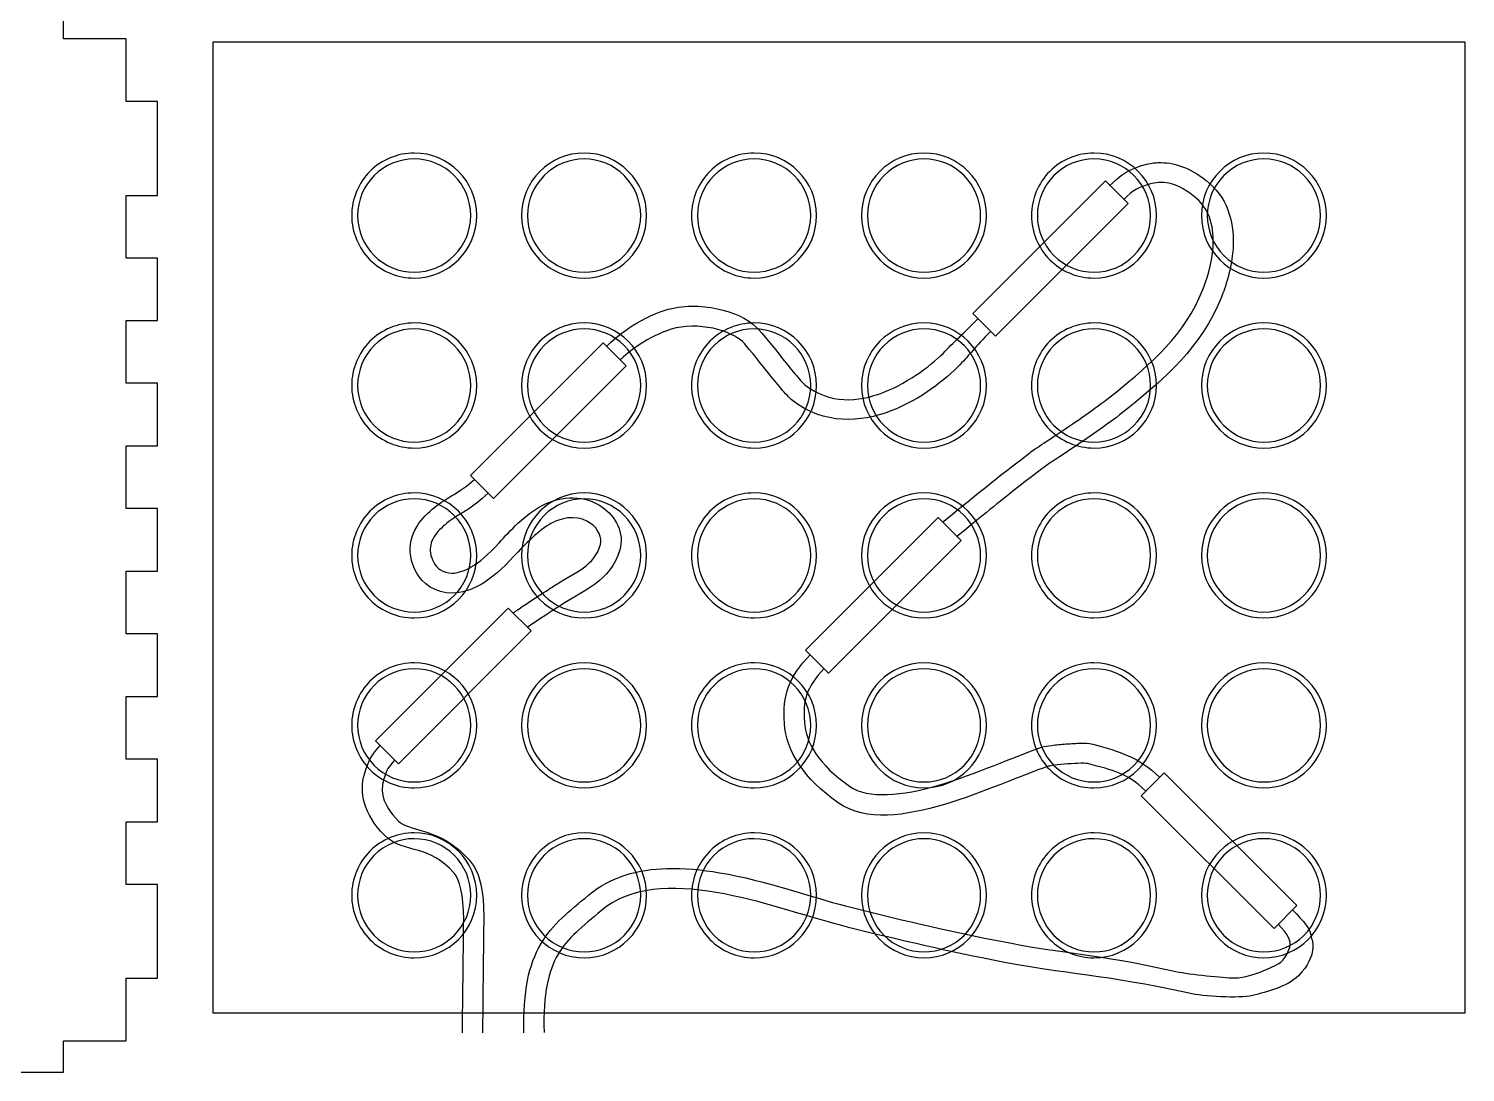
# Model space of a CAD drawing. Extents: x 0 to 203, y 0 to 111.
# Drawn here: x 82.58 to 123.68, y 0.03 to 29.89 of the extents above; entities that cross this region are included whole.
import ezdxf

# ---------------------------------------------------------------- set-up
doc = ezdxf.new("R2010")
doc.units = 0
doc.layers.add('Center_Drawer', color=7, linetype='CONTINUOUS')
doc.layers.add('Magnet_Route', color=7, linetype='CONTINUOUS')

msp = doc.modelspace()

# ---------------------------------------------------------------- linework, layer by layer
at = {"layer": 'Center_Drawer', "color": 7}
for p, q in [((83.579345, 29.598053), (83.579345, 30.494109)), ((85.371456, 29.598053), (83.579345, 29.598053)), ((85.371456, 27.805942), (85.371456, 29.598053)), ((86.267511, 27.805942), (85.371456, 27.805942)), ((86.267511, 25.117775), (86.267511, 27.805942)), ((85.371456, 23.325664), (85.371456, 25.117775)), ((85.371456, 25.117775), (86.267511, 25.117775)), ((86.267511, 23.325664), (85.371456, 23.325664)), ((86.267511, 21.533553), (86.267511, 23.325664)), ((85.371456, 19.741442), (85.371456, 21.533553)), ((85.371456, 21.533553), (86.267511, 21.533553)), ((86.267511, 19.741442), (85.371456, 19.741442)), ((86.267511, 17.949331), (86.267511, 19.741442)), ((85.371456, 16.157219), (85.371456, 17.949331)), ((85.371456, 17.949331), (86.267511, 17.949331)), ((86.267511, 16.157219), (85.371456, 16.157219)), ((86.267511, 14.365108), (86.267511, 16.157219)), ((85.371456, 12.572997), (85.371456, 14.365108)), ((85.371456, 14.365108), (86.267511, 14.365108)), ((86.267511, 12.572997), (85.371456, 12.572997)), ((86.267511, 10.780886), (86.267511, 12.572997)), ((85.371456, 8.988775), (85.371456, 10.780886)), ((85.371456, 10.780886), (86.267511, 10.780886)), ((86.267511, 8.988775), (85.371456, 8.988775)), ((86.267511, 7.196664), (86.267511, 8.988775)), ((85.371456, 5.404552), (85.371456, 7.196664)), ((85.371456, 7.196664), (86.267511, 7.196664)), ((86.267511, 5.404552), (85.371456, 5.404552)), ((86.267511, 2.716386), (86.267511, 5.404552)), ((85.371456, 0.924274), (85.371456, 2.716386)), ((85.371456, 2.716386), (86.267511, 2.716386)), ((83.579345, 0.028219), (83.579345, 0.924274)), ((83.579345, 0.924274), (85.371456, 0.924274)), ((80.891178, 0.028219), (83.579345, 0.028219))]:
    msp.add_line(p, q, dxfattribs=at)
at = {"layer": 'Magnet_Route', "color": 7}
for p, q in [((123.683781, 29.497217), (87.848817, 29.497217)), ((87.848817, 29.497217), (87.848817, 1.72675)), ((123.683781, 1.72675), (123.683781, 29.497217)), ((87.848817, 1.72675), (123.683781, 1.72675))]:
    msp.add_line(p, q, dxfattribs=at)
at = {"layer": 'Magnet_Route', "color": 5}
for p, q in [((113.387717, 25.537145), (109.590737, 21.740165)), ((114.042006, 24.882855), (113.387717, 25.537145)), ((110.245026, 21.085875), (114.042006, 24.882855)), ((109.590737, 21.740165), (110.245026, 21.085875)), ((99.017363, 20.897334), (95.220385, 17.100356)), ((99.671653, 20.243044), (99.017363, 20.897334)), ((95.874675, 16.446066), (99.671653, 20.243044)), ((95.220385, 17.100356), (95.874675, 16.446066)), ((108.605902, 15.898923), (104.808924, 12.101945)), ((109.260191, 15.244634), (108.605902, 15.898923)), ((105.463213, 11.447656), (109.260191, 15.244634)), ((96.299884, 13.308153), (92.502904, 9.511173)), ((96.954171, 12.653866), (96.299884, 13.308153)), ((93.157191, 8.856886), (96.954171, 12.653866)), ((104.808924, 12.101945), (105.463213, 11.447656)), ((92.502904, 9.511173), (93.157191, 8.856886)), ((115.069294, 8.593738), (114.415004, 7.939449)), ((118.866274, 4.796758), (115.069294, 8.593738)), ((114.415004, 7.939449), (118.211984, 4.142469)), ((118.211984, 4.142469), (118.866274, 4.796758))]:
    msp.add_line(p, q, dxfattribs=at)
at = {"layer": 'Magnet_Route', "color": 3}
for p, q in [((91.821292, 24.539928), (91.821292, 24.539928)), ((91.990287, 24.539928), (91.990287, 24.539928)), ((96.683891, 24.539928), (96.683891, 24.539928)), ((96.852883, 24.539928), (96.852883, 24.539928)), ((101.546487, 24.539928), (101.546487, 24.539928)), ((101.715481, 24.539928), (101.715481, 24.539928)), ((106.409077, 24.539928), (106.409077, 24.539928)), ((106.578069, 24.539928), (106.578069, 24.539928)), ((111.271673, 24.539928), (111.271673, 24.539928)), ((111.440667, 24.539928), (111.440667, 24.539928)), ((116.134271, 24.539928), (116.134271, 24.539928)), ((116.303263, 24.539928), (116.303263, 24.539928)), ((91.821292, 19.677712), (91.821292, 19.677712)), ((91.990287, 19.677712), (91.990287, 19.677712)), ((96.683891, 19.677712), (96.683891, 19.677712)), ((96.852883, 19.677712), (96.852883, 19.677712)), ((101.546487, 19.677712), (101.546487, 19.677712)), ((101.715481, 19.677712), (101.715481, 19.677712)), ((106.409077, 19.677712), (106.409077, 19.677712)), ((106.578069, 19.677712), (106.578069, 19.677712)), ((111.271673, 19.677712), (111.271673, 19.677712)), ((111.440667, 19.677712), (111.440667, 19.677712)), ((116.134271, 19.677712), (116.134271, 19.677712)), ((116.303263, 19.677712), (116.303263, 19.677712)), ((91.821292, 14.815493), (91.821292, 14.815493)), ((91.990287, 14.815493), (91.990287, 14.815493)), ((96.683891, 14.815493), (96.683891, 14.815493)), ((96.852883, 14.815493), (96.852883, 14.815493)), ((101.546487, 14.815493), (101.546487, 14.815493)), ((101.715481, 14.815493), (101.715481, 14.815493)), ((106.409077, 14.815493), (106.409077, 14.815493)), ((106.578069, 14.815493), (106.578069, 14.815493)), ((111.271673, 14.815493), (111.271673, 14.815493)), ((111.440667, 14.815493), (111.440667, 14.815493)), ((116.134271, 14.815493), (116.134271, 14.815493)), ((116.303263, 14.815493), (116.303263, 14.815493)), ((91.821292, 9.953274), (91.821292, 9.953274)), ((91.990287, 9.953274), (91.990287, 9.953274)), ((96.683891, 9.953274), (96.683891, 9.953274)), ((96.852883, 9.953274), (96.852883, 9.953274)), ((101.546487, 9.953274), (101.546487, 9.953274)), ((101.715481, 9.953274), (101.715481, 9.953274)), ((106.409077, 9.953274), (106.409077, 9.953274)), ((106.578069, 9.953274), (106.578069, 9.953274)), ((111.271673, 9.953274), (111.271673, 9.953274)), ((111.440667, 9.953274), (111.440667, 9.953274)), ((116.134271, 9.953274), (116.134271, 9.953274)), ((116.303263, 9.953274), (116.303263, 9.953274)), ((91.821292, 5.091052), (91.821292, 5.091052)), ((91.990287, 5.091052), (91.990287, 5.091052)), ((96.683891, 5.091052), (96.683891, 5.091052)), ((96.852883, 5.091052), (96.852883, 5.091052)), ((101.546487, 5.091052), (101.546487, 5.091052)), ((101.715481, 5.091052), (101.715481, 5.091052)), ((106.409077, 5.091052), (106.409077, 5.091052)), ((106.578069, 5.091052), (106.578069, 5.091052)), ((111.271673, 5.091052), (111.271673, 5.091052)), ((111.440667, 5.091052), (111.440667, 5.091052)), ((116.134271, 5.091052), (116.134271, 5.091052)), ((116.303263, 5.091052), (116.303263, 5.091052))]:
    msp.add_line(p, q, dxfattribs=at)
for points in [[(93.609808, 26.328442), (93.135464, 26.328442), (92.680548, 26.14001), (92.345137, 25.804599)], [(95.398321, 24.539928), (95.398321, 25.527697), (94.597576, 26.328441), (93.609808, 26.328442)], [(98.472404, 26.328442), (97.484635, 26.328441), (96.683891, 25.527697), (96.683891, 24.539928)], [(100.260917, 24.539928), (100.260917, 25.527697), (99.460172, 26.328441), (98.472404, 26.328442)], [(103.335002, 26.328442), (102.860659, 26.328442), (102.405743, 26.14001), (102.070331, 25.804599)], [(105.123515, 24.539928), (105.123515, 25.527697), (104.322771, 26.328441), (103.335002, 26.328442)], [(108.19759, 26.328442), (107.209821, 26.328441), (106.409077, 25.527697), (106.409077, 24.539928)], [(109.986102, 24.539928), (109.986102, 25.527697), (109.185358, 26.328441), (108.19759, 26.328442)], [(113.060188, 26.328442), (112.585845, 26.328442), (112.130929, 26.14001), (111.795517, 25.804599)], [(114.848701, 24.539928), (114.848701, 25.527697), (114.047957, 26.328441), (113.060188, 26.328442)], [(117.922784, 26.328442), (116.935015, 26.328441), (116.134271, 25.527697), (116.134271, 24.539928)], [(119.711297, 24.539928), (119.711297, 25.527697), (118.910552, 26.328441), (117.922784, 26.328442)], [(93.609808, 26.159448), (93.180284, 26.159449), (92.768353, 25.988821), (92.464634, 25.685102)], [(95.229326, 24.539928), (95.229326, 25.434364), (94.504244, 26.159447), (93.609808, 26.159448)], [(98.472404, 26.159448), (98.04288, 26.159449), (97.630949, 25.988821), (97.327229, 25.685102)], [(99.617578, 25.685102), (99.313859, 25.988821), (98.901927, 26.159449), (98.472404, 26.159448)], [(103.335002, 26.159448), (102.905479, 26.159449), (102.493547, 25.988821), (102.189828, 25.685102)], [(104.95452, 24.539928), (104.954521, 25.434364), (104.229438, 26.159447), (103.335002, 26.159448)], [(108.19759, 26.159448), (107.768066, 26.159449), (107.356134, 25.988821), (107.052415, 25.685102)], [(109.342764, 25.685102), (109.039045, 25.988821), (108.627113, 26.159449), (108.19759, 26.159448)], [(113.060188, 26.159448), (112.630665, 26.159449), (112.218733, 25.988821), (111.915014, 25.685102)], [(114.679706, 24.539928), (114.679706, 25.434364), (113.954624, 26.159447), (113.060188, 26.159448)], [(117.922784, 26.159448), (117.49326, 26.159449), (117.081329, 25.988821), (116.77761, 25.685102)], [(119.067958, 25.685102), (118.764239, 25.988821), (118.352308, 26.159449), (117.922784, 26.159448)], [(92.345137, 25.804599), (92.009725, 25.469188), (91.821292, 25.014272), (91.821292, 24.539928)], [(92.464634, 25.685102), (92.160915, 25.381383), (91.990287, 24.969452), (91.990287, 24.539928)], [(97.327229, 25.685102), (97.02351, 25.381383), (96.852883, 24.969452), (96.852883, 24.539928)], [(100.091925, 24.539928), (100.091925, 24.969452), (99.921297, 25.381383), (99.617578, 25.685102)], [(102.070331, 25.804599), (101.734919, 25.469188), (101.546487, 25.014272), (101.546487, 24.539928)], [(102.189828, 25.685102), (101.886109, 25.381383), (101.715481, 24.969452), (101.715481, 24.539928)], [(107.052415, 25.685102), (106.748696, 25.381383), (106.578069, 24.969452), (106.578069, 24.539928)], [(109.817111, 24.539928), (109.817111, 24.969452), (109.646483, 25.381383), (109.342764, 25.685102)], [(111.795517, 25.804599), (111.460105, 25.469188), (111.271673, 25.014272), (111.271673, 24.539928)], [(111.915014, 25.685102), (111.611295, 25.381383), (111.440667, 24.969452), (111.440667, 24.539928)], [(116.77761, 25.685102), (116.473891, 25.381383), (116.303263, 24.969452), (116.303263, 24.539928)], [(119.542305, 24.539928), (119.542305, 24.969452), (119.371677, 25.381383), (119.067958, 25.685102)], [(91.821292, 24.539928), (91.821292, 24.065584), (92.009725, 23.610669), (92.345137, 23.275257)], [(91.990287, 24.539928), (91.990287, 24.110405), (92.160915, 23.698473), (92.464634, 23.394754)], [(93.609808, 22.751415), (94.597576, 22.751415), (95.398321, 23.55216), (95.398321, 24.539928)], [(93.609808, 22.920408), (94.504243, 22.920409), (95.229326, 23.645493), (95.229326, 24.539928)], [(96.683891, 24.539928), (96.683891, 23.55216), (97.484635, 22.751415), (98.472404, 22.751415)], [(96.852883, 24.539928), (96.852883, 24.110405), (97.02351, 23.698473), (97.32723, 23.394754)], [(98.472404, 22.751415), (99.460172, 22.751415), (100.260916, 23.55216), (100.260917, 24.539928)], [(99.617578, 23.394754), (99.921297, 23.698473), (100.091925, 24.110405), (100.091925, 24.539928)], [(101.546487, 24.539928), (101.546487, 24.065584), (101.734919, 23.610669), (102.070331, 23.275257)], [(101.715481, 24.539928), (101.715481, 24.110405), (101.886109, 23.698473), (102.189828, 23.394754)], [(103.335002, 22.751415), (104.322771, 22.751415), (105.123515, 23.55216), (105.123515, 24.539928)], [(103.335002, 22.920408), (104.229438, 22.920409), (104.95452, 23.645493), (104.95452, 24.539928)], [(106.409077, 24.539928), (106.409077, 23.55216), (107.209821, 22.751415), (108.19759, 22.751415)], [(106.578069, 24.539928), (106.578069, 24.110405), (106.748696, 23.698473), (107.052415, 23.394754)], [(108.19759, 22.751415), (109.185358, 22.751415), (109.986102, 23.55216), (109.986102, 24.539928)], [(109.342764, 23.394754), (109.646483, 23.698473), (109.817111, 24.110405), (109.817111, 24.539928)], [(111.271673, 24.539928), (111.271673, 24.065584), (111.460105, 23.610669), (111.795517, 23.275257)], [(111.440667, 24.539928), (111.440667, 24.110405), (111.611295, 23.698473), (111.915014, 23.394754)], [(113.060188, 22.751415), (114.047957, 22.751415), (114.848701, 23.55216), (114.848701, 24.539928)], [(113.060188, 22.920408), (113.954624, 22.920409), (114.679706, 23.645493), (114.679706, 24.539928)], [(116.134271, 24.539928), (116.134271, 23.55216), (116.935016, 22.751415), (117.922784, 22.751415)], [(116.303263, 24.539928), (116.303263, 24.110405), (116.473891, 23.698473), (116.77761, 23.394754)], [(117.922784, 22.751415), (118.910552, 22.751415), (119.711297, 23.55216), (119.711297, 24.539928)], [(119.067958, 23.394754), (119.371677, 23.698473), (119.542305, 24.110405), (119.542305, 24.539928)], [(92.345137, 23.275257), (92.680548, 22.939846), (93.135464, 22.751414), (93.609808, 22.751415)], [(92.464634, 23.394754), (92.768353, 23.091035), (93.180284, 22.920408), (93.609808, 22.920408)], [(97.32723, 23.394754), (97.630949, 23.091035), (98.04288, 22.920408), (98.472404, 22.920408)], [(98.472404, 22.920408), (98.901927, 22.920408), (99.313859, 23.091035), (99.617578, 23.394754)], [(102.070331, 23.275257), (102.405743, 22.939846), (102.860659, 22.751414), (103.335002, 22.751415)], [(102.189828, 23.394754), (102.493547, 23.091035), (102.905479, 22.920408), (103.335002, 22.920408)], [(107.052415, 23.394754), (107.356135, 23.091035), (107.768066, 22.920408), (108.19759, 22.920408)], [(108.19759, 22.920408), (108.627113, 22.920408), (109.039045, 23.091035), (109.342764, 23.394754)], [(111.795517, 23.275257), (112.130929, 22.939846), (112.585845, 22.751414), (113.060188, 22.751415)], [(111.915014, 23.394754), (112.218733, 23.091035), (112.630665, 22.920408), (113.060188, 22.920408)], [(116.77761, 23.394754), (117.081329, 23.091035), (117.49326, 22.920408), (117.922784, 22.920408)], [(117.922784, 22.920408), (118.352308, 22.920408), (118.764239, 23.091035), (119.067958, 23.394754)], [(93.609808, 21.466226), (93.135464, 21.466226), (92.680548, 21.277794), (92.345137, 20.942383)], [(95.398321, 19.677712), (95.398321, 20.665481), (94.597576, 21.466225), (93.609808, 21.466226)], [(98.472404, 21.466226), (97.484635, 21.466225), (96.683891, 20.665481), (96.683891, 19.677712)], [(100.260917, 19.677712), (100.260916, 20.665481), (99.460172, 21.466225), (98.472404, 21.466226)], [(103.335002, 21.466226), (102.860659, 21.466226), (102.405743, 21.277794), (102.070331, 20.942383)], [(105.123515, 19.677712), (105.123515, 20.665481), (104.322771, 21.466225), (103.335002, 21.466226)], [(108.19759, 21.466226), (107.209821, 21.466225), (106.409077, 20.665481), (106.409077, 19.677712)], [(109.986102, 19.677712), (109.986102, 20.665481), (109.185358, 21.466225), (108.19759, 21.466226)], [(113.060188, 21.466226), (112.585845, 21.466226), (112.130929, 21.277794), (111.795517, 20.942383)], [(114.848701, 19.677712), (114.848701, 20.665481), (114.047957, 21.466225), (113.060188, 21.466226)], [(117.922784, 21.466226), (116.935016, 21.466225), (116.134271, 20.665481), (116.134271, 19.677712)], [(119.711297, 19.677712), (119.711297, 20.665481), (118.910552, 21.466225), (117.922784, 21.466226)], [(93.609808, 21.297232), (93.180284, 21.297232), (92.768353, 21.126605), (92.464634, 20.822886)], [(95.229326, 19.677712), (95.229326, 20.572148), (94.504243, 21.297231), (93.609808, 21.297232)], [(98.472404, 21.297232), (98.04288, 21.297232), (97.630949, 21.126605), (97.32723, 20.822886)], [(99.617578, 20.822886), (99.313859, 21.126605), (98.901927, 21.297232), (98.472404, 21.297232)], [(103.335002, 21.297232), (102.905479, 21.297232), (102.493547, 21.126605), (102.189828, 20.822886)], [(104.95452, 19.677712), (104.95452, 20.572148), (104.229438, 21.297231), (103.335002, 21.297232)], [(108.19759, 21.297232), (107.768066, 21.297232), (107.356135, 21.126605), (107.052415, 20.822886)], [(109.342764, 20.822886), (109.039045, 21.126605), (108.627113, 21.297232), (108.19759, 21.297232)], [(113.060188, 21.297232), (112.630665, 21.297232), (112.218733, 21.126605), (111.915014, 20.822886)], [(114.679706, 19.677712), (114.679706, 20.572148), (113.954624, 21.297231), (113.060188, 21.297232)], [(117.922784, 21.297232), (117.49326, 21.297232), (117.081329, 21.126605), (116.77761, 20.822886)], [(119.067958, 20.822886), (118.764239, 21.126605), (118.352308, 21.297232), (117.922784, 21.297232)], [(92.345137, 20.942383), (92.009725, 20.606972), (91.821292, 20.152056), (91.821292, 19.677712)], [(92.464634, 20.822886), (92.160915, 20.519167), (91.990287, 20.107236), (91.990287, 19.677712)], [(97.32723, 20.822886), (97.02351, 20.519167), (96.852883, 20.107236), (96.852883, 19.677712)], [(100.091925, 19.677712), (100.091925, 20.107236), (99.921297, 20.519167), (99.617578, 20.822886)], [(102.070331, 20.942383), (101.734919, 20.606972), (101.546487, 20.152056), (101.546487, 19.677712)], [(102.189828, 20.822886), (101.886109, 20.519167), (101.715481, 20.107236), (101.715481, 19.677712)], [(107.052415, 20.822886), (106.748696, 20.519167), (106.578069, 20.107236), (106.578069, 19.677712)], [(109.817111, 19.677712), (109.817111, 20.107236), (109.646483, 20.519167), (109.342764, 20.822886)], [(111.795517, 20.942383), (111.460105, 20.606972), (111.271673, 20.152056), (111.271673, 19.677712)], [(111.915014, 20.822886), (111.611295, 20.519167), (111.440667, 20.107236), (111.440667, 19.677712)], [(116.77761, 20.822886), (116.473891, 20.519167), (116.303263, 20.107236), (116.303263, 19.677712)], [(119.542305, 19.677712), (119.542305, 20.107236), (119.371677, 20.519167), (119.067958, 20.822886)], [(91.821292, 19.677712), (91.821292, 19.203369), (92.009725, 18.748453), (92.345137, 18.413041)], [(91.990287, 19.677712), (91.990287, 19.248189), (92.160915, 18.836257), (92.464634, 18.532538)], [(93.609808, 17.889199), (94.597576, 17.889199), (95.398321, 18.689944), (95.398321, 19.677712)], [(93.609808, 18.058192), (94.504244, 18.058193), (95.229326, 18.783277), (95.229326, 19.677712)], [(96.683891, 19.677712), (96.683891, 18.689944), (97.484635, 17.889199), (98.472404, 17.889199)], [(96.852883, 19.677712), (96.852883, 19.248189), (97.02351, 18.836257), (97.32723, 18.532538)], [(98.472404, 17.889199), (99.460172, 17.889199), (100.260917, 18.689944), (100.260917, 19.677712)], [(99.617578, 18.532538), (99.921297, 18.836257), (100.091925, 19.248189), (100.091925, 19.677712)], [(101.546487, 19.677712), (101.546487, 19.203369), (101.734919, 18.748453), (102.070331, 18.413041)], [(101.715481, 19.677712), (101.715481, 19.248189), (101.886109, 18.836257), (102.189828, 18.532538)], [(103.335002, 17.889199), (104.322771, 17.889199), (105.123515, 18.689944), (105.123515, 19.677712)], [(103.335002, 18.058192), (104.229438, 18.058193), (104.954521, 18.783277), (104.95452, 19.677712)], [(106.409077, 19.677712), (106.409077, 18.689944), (107.209821, 17.889199), (108.19759, 17.889199)], [(106.578069, 19.677712), (106.578069, 19.248189), (106.748696, 18.836257), (107.052415, 18.532538)], [(108.19759, 17.889199), (109.185358, 17.889199), (109.986102, 18.689944), (109.986102, 19.677712)], [(109.342764, 18.532538), (109.646483, 18.836257), (109.817111, 19.248189), (109.817111, 19.677712)], [(111.271673, 19.677712), (111.271673, 19.203369), (111.460105, 18.748453), (111.795517, 18.413041)], [(111.440667, 19.677712), (111.440667, 19.248189), (111.611295, 18.836257), (111.915014, 18.532538)], [(113.060188, 17.889199), (114.047957, 17.889199), (114.848701, 18.689944), (114.848701, 19.677712)], [(113.060188, 18.058192), (113.954624, 18.058193), (114.679706, 18.783277), (114.679706, 19.677712)], [(116.134271, 19.677712), (116.134271, 18.689944), (116.935015, 17.889199), (117.922784, 17.889199)], [(116.303263, 19.677712), (116.303263, 19.248189), (116.473891, 18.836257), (116.77761, 18.532538)], [(117.922784, 17.889199), (118.910552, 17.889199), (119.711297, 18.689944), (119.711297, 19.677712)], [(119.067958, 18.532538), (119.371677, 18.836257), (119.542305, 19.248189), (119.542305, 19.677712)], [(92.464634, 18.532538), (92.768353, 18.228819), (93.180284, 18.058192), (93.609808, 18.058192)], [(97.32723, 18.532538), (97.630949, 18.228819), (98.04288, 18.058192), (98.472404, 18.058192)], [(98.472404, 18.058192), (98.901927, 18.058192), (99.313859, 18.228819), (99.617578, 18.532538)], [(102.189828, 18.532538), (102.493547, 18.228819), (102.905479, 18.058192), (103.335002, 18.058192)], [(107.052415, 18.532538), (107.356134, 18.228819), (107.768066, 18.058192), (108.19759, 18.058192)], [(108.19759, 18.058192), (108.627113, 18.058192), (109.039045, 18.228819), (109.342764, 18.532538)], [(111.915014, 18.532538), (112.218733, 18.228819), (112.630665, 18.058192), (113.060188, 18.058192)], [(116.77761, 18.532538), (117.081329, 18.228819), (117.49326, 18.058192), (117.922784, 18.058192)], [(117.922784, 18.058192), (118.352308, 18.058192), (118.764239, 18.228819), (119.067958, 18.532538)], [(92.345137, 18.413041), (92.680548, 18.07763), (93.135464, 17.889198), (93.609808, 17.889199)], [(102.070331, 18.413041), (102.405743, 18.07763), (102.860659, 17.889198), (103.335002, 17.889199)], [(111.795517, 18.413041), (112.130929, 18.07763), (112.585845, 17.889198), (113.060188, 17.889199)], [(93.609808, 16.604007), (93.135464, 16.604007), (92.680548, 16.415575), (92.345137, 16.080164)], [(95.398321, 14.815493), (95.398321, 15.803262), (94.597576, 16.604006), (93.609808, 16.604007)], [(98.472404, 16.604007), (97.484635, 16.604006), (96.683891, 15.803262), (96.683891, 14.815493)], [(100.260917, 14.815493), (100.260917, 15.803262), (99.460172, 16.604006), (98.472404, 16.604007)], [(103.335002, 16.604007), (102.860659, 16.604007), (102.405743, 16.415575), (102.070331, 16.080164)], [(105.123515, 14.815493), (105.123515, 15.803262), (104.322771, 16.604006), (103.335002, 16.604007)], [(108.19759, 16.604007), (107.209821, 16.604006), (106.409077, 15.803262), (106.409077, 14.815493)], [(109.986102, 14.815493), (109.986102, 15.803262), (109.185358, 16.604006), (108.19759, 16.604007)], [(113.060188, 16.604007), (112.585845, 16.604007), (112.130929, 16.415575), (111.795517, 16.080164)], [(114.848701, 14.815493), (114.848701, 15.803262), (114.047957, 16.604006), (113.060188, 16.604007)], [(117.922784, 16.604007), (116.935016, 16.604006), (116.134271, 15.803262), (116.134271, 14.815493)], [(119.711297, 14.815493), (119.711297, 15.803262), (118.910552, 16.604006), (117.922784, 16.604007)], [(92.345137, 16.080164), (92.009725, 15.744752), (91.821292, 15.289837), (91.821292, 14.815493)], [(93.609808, 16.435013), (93.180284, 16.435013), (92.768353, 16.264386), (92.464634, 15.960667)], [(95.229326, 14.815493), (95.229326, 15.709929), (94.504243, 16.435012), (93.609808, 16.435013)], [(98.472404, 16.435013), (98.04288, 16.435013), (97.630949, 16.264386), (97.32723, 15.960667)], [(99.617578, 15.960667), (99.313859, 16.264386), (98.901927, 16.435013), (98.472404, 16.435013)], [(102.070331, 16.080164), (101.734919, 15.744752), (101.546487, 15.289837), (101.546487, 14.815493)], [(103.335002, 16.435013), (102.905479, 16.435013), (102.493547, 16.264386), (102.189828, 15.960667)], [(104.95452, 14.815493), (104.95452, 15.709929), (104.229438, 16.435012), (103.335002, 16.435013)], [(108.19759, 16.435013), (107.768066, 16.435013), (107.356135, 16.264386), (107.052415, 15.960667)], [(109.342764, 15.960667), (109.039045, 16.264386), (108.627113, 16.435013), (108.19759, 16.435013)], [(111.795517, 16.080164), (111.460105, 15.744752), (111.271673, 15.289837), (111.271673, 14.815493)], [(113.060188, 16.435013), (112.630665, 16.435013), (112.218733, 16.264386), (111.915014, 15.960667)], [(114.679706, 14.815493), (114.679706, 15.709929), (113.954624, 16.435012), (113.060188, 16.435013)], [(117.922784, 16.435013), (117.49326, 16.435013), (117.081329, 16.264386), (116.77761, 15.960667)], [(119.067958, 15.960667), (118.764239, 16.264386), (118.352308, 16.435013), (117.922784, 16.435013)], [(92.464634, 15.960667), (92.160915, 15.656948), (91.990287, 15.245017), (91.990287, 14.815493)], [(97.32723, 15.960667), (97.02351, 15.656948), (96.852883, 15.245017), (96.852883, 14.815493)], [(100.091925, 14.815493), (100.091925, 15.245017), (99.921297, 15.656948), (99.617578, 15.960667)], [(102.189828, 15.960667), (101.886109, 15.656948), (101.715481, 15.245017), (101.715481, 14.815493)], [(107.052415, 15.960667), (106.748696, 15.656948), (106.578069, 15.245017), (106.578069, 14.815493)], [(109.817111, 14.815493), (109.817111, 15.245017), (109.646483, 15.656948), (109.342764, 15.960667)], [(111.915014, 15.960667), (111.611295, 15.656948), (111.440667, 15.245017), (111.440667, 14.815493)], [(116.77761, 15.960667), (116.473891, 15.656948), (116.303263, 15.245017), (116.303263, 14.815493)], [(119.542305, 14.815493), (119.542305, 15.245017), (119.371677, 15.656948), (119.067958, 15.960667)], [(91.821292, 14.815493), (91.821292, 14.341149), (92.009725, 13.886234), (92.345137, 13.550822)], [(91.990287, 14.815493), (91.990287, 14.385969), (92.160915, 13.974038), (92.464634, 13.670319)], [(93.609808, 13.02698), (94.597576, 13.02698), (95.398321, 13.827725), (95.398321, 14.815493)], [(93.609808, 13.195973), (94.504243, 13.195974), (95.229326, 13.921058), (95.229326, 14.815493)], [(96.683891, 14.815493), (96.683891, 13.827725), (97.484635, 13.02698), (98.472404, 13.02698)], [(96.852883, 14.815493), (96.852883, 14.385969), (97.02351, 13.974038), (97.32723, 13.670319)], [(98.472404, 13.02698), (99.460172, 13.02698), (100.260917, 13.827725), (100.260917, 14.815493)], [(99.617578, 13.670319), (99.921297, 13.974038), (100.091925, 14.385969), (100.091925, 14.815493)], [(101.546487, 14.815493), (101.546487, 14.341149), (101.734919, 13.886234), (102.070331, 13.550822)], [(101.715481, 14.815493), (101.715481, 14.385969), (101.886109, 13.974038), (102.189828, 13.670319)], [(103.335002, 13.02698), (104.322771, 13.02698), (105.123515, 13.827725), (105.123515, 14.815493)], [(103.335002, 13.195973), (104.229438, 13.195974), (104.95452, 13.921058), (104.95452, 14.815493)], [(106.409077, 14.815493), (106.409077, 13.827725), (107.209821, 13.02698), (108.19759, 13.02698)], [(106.578069, 14.815493), (106.578069, 14.385969), (106.748696, 13.974038), (107.052415, 13.670319)], [(108.19759, 13.02698), (109.185358, 13.02698), (109.986102, 13.827725), (109.986102, 14.815493)], [(109.342764, 13.670319), (109.646483, 13.974038), (109.817111, 14.385969), (109.817111, 14.815493)], [(111.271673, 14.815493), (111.271673, 14.341149), (111.460105, 13.886234), (111.795517, 13.550822)], [(111.440667, 14.815493), (111.440667, 14.385969), (111.611295, 13.974038), (111.915014, 13.670319)], [(113.060188, 13.02698), (114.047957, 13.02698), (114.848701, 13.827725), (114.848701, 14.815493)], [(113.060188, 13.195973), (113.954624, 13.195974), (114.679706, 13.921058), (114.679706, 14.815493)], [(116.134271, 14.815493), (116.134271, 13.827725), (116.935016, 13.02698), (117.922784, 13.02698)], [(116.303263, 14.815493), (116.303263, 14.385969), (116.473891, 13.974038), (116.77761, 13.670319)], [(117.922784, 13.02698), (118.910552, 13.02698), (119.711297, 13.827725), (119.711297, 14.815493)], [(119.067958, 13.670319), (119.371677, 13.974038), (119.542305, 14.385969), (119.542305, 14.815493)], [(92.464634, 13.670319), (92.768353, 13.3666), (93.180284, 13.195973), (93.609808, 13.195973)], [(97.32723, 13.670319), (97.630949, 13.3666), (98.04288, 13.195973), (98.472404, 13.195973)], [(98.472404, 13.195973), (98.901927, 13.195973), (99.313859, 13.3666), (99.617578, 13.670319)], [(102.189828, 13.670319), (102.493547, 13.3666), (102.905479, 13.195973), (103.335002, 13.195973)], [(107.052415, 13.670319), (107.356135, 13.3666), (107.768066, 13.195973), (108.19759, 13.195973)], [(108.19759, 13.195973), (108.627113, 13.195973), (109.039045, 13.3666), (109.342764, 13.670319)], [(111.915014, 13.670319), (112.218733, 13.3666), (112.630665, 13.195973), (113.060188, 13.195973)], [(116.77761, 13.670319), (117.081329, 13.3666), (117.49326, 13.195973), (117.922784, 13.195973)], [(117.922784, 13.195973), (118.352308, 13.195973), (118.764239, 13.3666), (119.067958, 13.670319)], [(92.345137, 13.550822), (92.680548, 13.215411), (93.135464, 13.026979), (93.609808, 13.02698)], [(102.070331, 13.550822), (102.405743, 13.215411), (102.860659, 13.026979), (103.335002, 13.02698)], [(111.795517, 13.550822), (112.130929, 13.215411), (112.585845, 13.026979), (113.060188, 13.02698)], [(93.609808, 11.741787), (93.135464, 11.741788), (92.680548, 11.553356), (92.345137, 11.217945)], [(93.609808, 11.572794), (93.180284, 11.572794), (92.768353, 11.402167), (92.464634, 11.098448)], [(95.398321, 9.953274), (95.398321, 10.941042), (94.597576, 11.741787), (93.609808, 11.741787)], [(95.229326, 9.953274), (95.229326, 10.847709), (94.504243, 11.572793), (93.609808, 11.572794)], [(98.472404, 11.741787), (97.484635, 11.741787), (96.683891, 10.941042), (96.683891, 9.953274)], [(98.472404, 11.572794), (98.04288, 11.572794), (97.630949, 11.402167), (97.32723, 11.098448)], [(100.260917, 9.953274), (100.260916, 10.941042), (99.460172, 11.741787), (98.472404, 11.741787)], [(99.617578, 11.098448), (99.313859, 11.402167), (98.901927, 11.572794), (98.472404, 11.572794)], [(103.335002, 11.741787), (102.860659, 11.741788), (102.405743, 11.553356), (102.070331, 11.217945)], [(103.335002, 11.572794), (102.905479, 11.572794), (102.493547, 11.402167), (102.189828, 11.098448)], [(105.123515, 9.953274), (105.123515, 10.941042), (104.322771, 11.741787), (103.335002, 11.741787)], [(104.95452, 9.953274), (104.95452, 10.847709), (104.229438, 11.572793), (103.335002, 11.572794)], [(108.19759, 11.741787), (107.209821, 11.741787), (106.409077, 10.941042), (106.409077, 9.953274)], [(108.19759, 11.572794), (107.768066, 11.572794), (107.356135, 11.402167), (107.052415, 11.098448)], [(109.986102, 9.953274), (109.986102, 10.941042), (109.185358, 11.741787), (108.19759, 11.741787)], [(109.342764, 11.098448), (109.039045, 11.402167), (108.627113, 11.572794), (108.19759, 11.572794)], [(113.060188, 11.741787), (112.585845, 11.741788), (112.130929, 11.553356), (111.795517, 11.217945)], [(113.060188, 11.572794), (112.630665, 11.572794), (112.218733, 11.402167), (111.915014, 11.098448)], [(114.848701, 9.953274), (114.848701, 10.941042), (114.047957, 11.741787), (113.060188, 11.741787)], [(114.679706, 9.953274), (114.679706, 10.847709), (113.954624, 11.572793), (113.060188, 11.572794)], [(117.922784, 11.741787), (116.935016, 11.741787), (116.134271, 10.941042), (116.134271, 9.953274)], [(117.922784, 11.572794), (117.49326, 11.572794), (117.081329, 11.402167), (116.77761, 11.098448)], [(119.711297, 9.953274), (119.711297, 10.941042), (118.910552, 11.741787), (117.922784, 11.741787)], [(119.067958, 11.098448), (118.764239, 11.402167), (118.352308, 11.572794), (117.922784, 11.572794)], [(92.345137, 11.217945), (92.009725, 10.882533), (91.821292, 10.427618), (91.821292, 9.953274)], [(92.464634, 11.098448), (92.160915, 10.794729), (91.990287, 10.382798), (91.990287, 9.953274)], [(97.32723, 11.098448), (97.02351, 10.794729), (96.852883, 10.382798), (96.852883, 9.953274)], [(100.091925, 9.953274), (100.091925, 10.382798), (99.921297, 10.794729), (99.617578, 11.098448)], [(102.070331, 11.217945), (101.734919, 10.882533), (101.546487, 10.427618), (101.546487, 9.953274)], [(102.189828, 11.098448), (101.886109, 10.794729), (101.715481, 10.382798), (101.715481, 9.953274)], [(107.052415, 11.098448), (106.748696, 10.794729), (106.578069, 10.382798), (106.578069, 9.953274)], [(109.817111, 9.953274), (109.817111, 10.382798), (109.646483, 10.794729), (109.342764, 11.098448)], [(111.795517, 11.217945), (111.460105, 10.882533), (111.271673, 10.427618), (111.271673, 9.953274)], [(111.915014, 11.098448), (111.611295, 10.794729), (111.440667, 10.382798), (111.440667, 9.953274)], [(116.77761, 11.098448), (116.473891, 10.794729), (116.303263, 10.382798), (116.303263, 9.953274)], [(119.542305, 9.953274), (119.542305, 10.382798), (119.371677, 10.794729), (119.067958, 11.098448)], [(91.821292, 9.953274), (91.821292, 9.47893), (92.009725, 9.024014), (92.345137, 8.688603)], [(91.990287, 9.953274), (91.990287, 9.52375), (92.160915, 9.111819), (92.464634, 8.8081)], [(93.609808, 8.16476), (94.597576, 8.164761), (95.398321, 8.965505), (95.398321, 9.953274)], [(93.609808, 8.333754), (94.504243, 8.333755), (95.229326, 9.058838), (95.229326, 9.953274)], [(96.683891, 9.953274), (96.683891, 8.965505), (97.484635, 8.164761), (98.472404, 8.16476)], [(96.852883, 9.953274), (96.852883, 9.52375), (97.02351, 9.111819), (97.32723, 8.8081)], [(98.472404, 8.16476), (99.460172, 8.164761), (100.260917, 8.965505), (100.260917, 9.953274)], [(99.617578, 8.8081), (99.921297, 9.111819), (100.091925, 9.52375), (100.091925, 9.953274)], [(101.546487, 9.953274), (101.546487, 9.47893), (101.734919, 9.024014), (102.070331, 8.688603)], [(101.715481, 9.953274), (101.715481, 9.52375), (101.886109, 9.111819), (102.189828, 8.8081)], [(103.335002, 8.16476), (104.322771, 8.164761), (105.123515, 8.965505), (105.123515, 9.953274)], [(103.335002, 8.333754), (104.229438, 8.333755), (104.95452, 9.058838), (104.95452, 9.953274)], [(106.409077, 9.953274), (106.409077, 8.965505), (107.209821, 8.164761), (108.19759, 8.16476)], [(106.578069, 9.953274), (106.578069, 9.52375), (106.748696, 9.111819), (107.052415, 8.8081)], [(108.19759, 8.16476), (109.185358, 8.164761), (109.986102, 8.965505), (109.986102, 9.953274)], [(109.342764, 8.8081), (109.646483, 9.111819), (109.817111, 9.52375), (109.817111, 9.953274)], [(111.271673, 9.953274), (111.271673, 9.47893), (111.460105, 9.024014), (111.795517, 8.688603)], [(111.440667, 9.953274), (111.440667, 9.52375), (111.611295, 9.111819), (111.915014, 8.8081)], [(113.060188, 8.16476), (114.047957, 8.164761), (114.848701, 8.965505), (114.848701, 9.953274)], [(113.060188, 8.333754), (113.954624, 8.333755), (114.679706, 9.058838), (114.679706, 9.953274)], [(116.134271, 9.953274), (116.134271, 8.965505), (116.935015, 8.164761), (117.922784, 8.16476)], [(116.303263, 9.953274), (116.303263, 9.52375), (116.473891, 9.111819), (116.77761, 8.8081)], [(117.922784, 8.16476), (118.910552, 8.164761), (119.711297, 8.965505), (119.711297, 9.953274)], [(119.067958, 8.8081), (119.371677, 9.111819), (119.542305, 9.52375), (119.542305, 9.953274)], [(92.345137, 8.688603), (92.680548, 8.353192), (93.135464, 8.16476), (93.609808, 8.16476)], [(92.464634, 8.8081), (92.768353, 8.504381), (93.180284, 8.333754), (93.609808, 8.333754)], [(97.32723, 8.8081), (97.630949, 8.504381), (98.04288, 8.333754), (98.472404, 8.333754)], [(98.472404, 8.333754), (98.901927, 8.333754), (99.313859, 8.504381), (99.617578, 8.8081)], [(102.070331, 8.688603), (102.405743, 8.353192), (102.860659, 8.16476), (103.335002, 8.16476)], [(102.189828, 8.8081), (102.493547, 8.504381), (102.905479, 8.333754), (103.335002, 8.333754)], [(107.052415, 8.8081), (107.356135, 8.504381), (107.768066, 8.333754), (108.19759, 8.333754)], [(108.19759, 8.333754), (108.627113, 8.333754), (109.039045, 8.504381), (109.342764, 8.8081)], [(111.795517, 8.688603), (112.130929, 8.353192), (112.585845, 8.16476), (113.060188, 8.16476)], [(111.915014, 8.8081), (112.218733, 8.504381), (112.630665, 8.333754), (113.060188, 8.333754)], [(116.77761, 8.8081), (117.081329, 8.504381), (117.49326, 8.333754), (117.922784, 8.333754)], [(117.922784, 8.333754), (118.352308, 8.333754), (118.764239, 8.504381), (119.067958, 8.8081)], [(93.609808, 6.879565), (93.135464, 6.879566), (92.680548, 6.691134), (92.345137, 6.355723)], [(93.609808, 6.710572), (93.180284, 6.710572), (92.768353, 6.539945), (92.464634, 6.236226)], [(95.398321, 5.091052), (95.398321, 6.07882), (94.597576, 6.879565), (93.609808, 6.879565)], [(95.229326, 5.091052), (95.229326, 5.985487), (94.504243, 6.710571), (93.609808, 6.710572)], [(98.472404, 6.879565), (97.484635, 6.879565), (96.683891, 6.07882), (96.683891, 5.091052)], [(98.472404, 6.710572), (98.04288, 6.710572), (97.630949, 6.539945), (97.32723, 6.236226)], [(100.260917, 5.091052), (100.260917, 6.07882), (99.460172, 6.879565), (98.472404, 6.879565)], [(99.617578, 6.236226), (99.313859, 6.539945), (98.901927, 6.710572), (98.472404, 6.710572)], [(103.335002, 6.879565), (102.860659, 6.879566), (102.405743, 6.691134), (102.070331, 6.355723)], [(103.335002, 6.710572), (102.905479, 6.710572), (102.493547, 6.539945), (102.189828, 6.236226)], [(105.123515, 5.091052), (105.123515, 6.07882), (104.322771, 6.879565), (103.335002, 6.879565)], [(104.95452, 5.091052), (104.95452, 5.985487), (104.229438, 6.710571), (103.335002, 6.710572)], [(108.19759, 6.879565), (107.209821, 6.879565), (106.409077, 6.07882), (106.409077, 5.091052)], [(108.19759, 6.710572), (107.768066, 6.710572), (107.356135, 6.539945), (107.052415, 6.236226)], [(109.986102, 5.091052), (109.986102, 6.07882), (109.185358, 6.879565), (108.19759, 6.879565)], [(109.342764, 6.236226), (109.039045, 6.539945), (108.627113, 6.710572), (108.19759, 6.710572)], [(113.060188, 6.879565), (112.585845, 6.879566), (112.130929, 6.691134), (111.795517, 6.355723)], [(113.060188, 6.710572), (112.630665, 6.710572), (112.218733, 6.539945), (111.915014, 6.236226)], [(114.848701, 5.091052), (114.848701, 6.07882), (114.047957, 6.879565), (113.060188, 6.879565)], [(114.679706, 5.091052), (114.679706, 5.985487), (113.954624, 6.710571), (113.060188, 6.710572)], [(117.922784, 6.879565), (116.935015, 6.879565), (116.134271, 6.07882), (116.134271, 5.091052)], [(117.922784, 6.710572), (117.49326, 6.710572), (117.081329, 6.539945), (116.77761, 6.236226)], [(119.711297, 5.091052), (119.711297, 6.07882), (118.910552, 6.879565), (117.922784, 6.879565)], [(119.067958, 6.236226), (118.764239, 6.539945), (118.352308, 6.710572), (117.922784, 6.710572)], [(92.345137, 6.355723), (92.009725, 6.020311), (91.821292, 5.565396), (91.821292, 5.091052)], [(92.464634, 6.236226), (92.160915, 5.932507), (91.990287, 5.520575), (91.990287, 5.091052)], [(97.32723, 6.236226), (97.02351, 5.932507), (96.852883, 5.520575), (96.852883, 5.091052)], [(100.091925, 5.091052), (100.091925, 5.520575), (99.921297, 5.932507), (99.617578, 6.236226)], [(102.070331, 6.355723), (101.734919, 6.020311), (101.546487, 5.565396), (101.546487, 5.091052)], [(102.189828, 6.236226), (101.886109, 5.932507), (101.715481, 5.520575), (101.715481, 5.091052)], [(107.052415, 6.236226), (106.748696, 5.932507), (106.578069, 5.520575), (106.578069, 5.091052)], [(109.817111, 5.091052), (109.817111, 5.520575), (109.646483, 5.932507), (109.342764, 6.236226)], [(111.795517, 6.355723), (111.460105, 6.020311), (111.271673, 5.565396), (111.271673, 5.091052)], [(111.915014, 6.236226), (111.611295, 5.932507), (111.440667, 5.520575), (111.440667, 5.091052)], [(116.77761, 6.236226), (116.473891, 5.932507), (116.303263, 5.520575), (116.303263, 5.091052)], [(119.542305, 5.091052), (119.542305, 5.520575), (119.371677, 5.932507), (119.067958, 6.236226)], [(91.821292, 5.091052), (91.821292, 4.616708), (92.009725, 4.161792), (92.345137, 3.826381)], [(91.990287, 5.091052), (91.990287, 4.661528), (92.160915, 4.249597), (92.464634, 3.945878)], [(93.609808, 3.302538), (94.597576, 3.302539), (95.398321, 4.103283), (95.398321, 5.091052)], [(93.609808, 3.471532), (94.504243, 3.471533), (95.229326, 4.196616), (95.229326, 5.091052)], [(96.683891, 5.091052), (96.683891, 4.103283), (97.484635, 3.302539), (98.472404, 3.302538)], [(96.852883, 5.091052), (96.852883, 4.661528), (97.02351, 4.249597), (97.32723, 3.945878)], [(98.472404, 3.302538), (99.460172, 3.302539), (100.260917, 4.103283), (100.260917, 5.091052)], [(99.617578, 3.945878), (99.921297, 4.249597), (100.091925, 4.661528), (100.091925, 5.091052)], [(101.546487, 5.091052), (101.546487, 4.616708), (101.734919, 4.161792), (102.070331, 3.826381)], [(101.715481, 5.091052), (101.715481, 4.661528), (101.886109, 4.249597), (102.189828, 3.945878)], [(103.335002, 3.302538), (104.322771, 3.302539), (105.123515, 4.103283), (105.123515, 5.091052)], [(103.335002, 3.471532), (104.229438, 3.471533), (104.95452, 4.196616), (104.95452, 5.091052)], [(106.409077, 5.091052), (106.409077, 4.103283), (107.209821, 3.302539), (108.19759, 3.302538)], [(106.578069, 5.091052), (106.578069, 4.661528), (106.748696, 4.249597), (107.052415, 3.945878)], [(108.19759, 3.302538), (109.185358, 3.302539), (109.986102, 4.103283), (109.986102, 5.091052)], [(109.342764, 3.945878), (109.646483, 4.249597), (109.817111, 4.661528), (109.817111, 5.091052)], [(111.271673, 5.091052), (111.271673, 4.616708), (111.460105, 4.161792), (111.795517, 3.826381)], [(111.440667, 5.091052), (111.440667, 4.661528), (111.611295, 4.249597), (111.915014, 3.945878)], [(113.060188, 3.302538), (114.047957, 3.302539), (114.848701, 4.103283), (114.848701, 5.091052)], [(113.060188, 3.471532), (113.954624, 3.471533), (114.679706, 4.196616), (114.679706, 5.091052)], [(116.134271, 5.091052), (116.134271, 4.103283), (116.935015, 3.302539), (117.922784, 3.302538)], [(116.303263, 5.091052), (116.303263, 4.661528), (116.473891, 4.249597), (116.77761, 3.945878)], [(117.922784, 3.302538), (118.910552, 3.302539), (119.711297, 4.103283), (119.711297, 5.091052)], [(119.067958, 3.945878), (119.371677, 4.249597), (119.542305, 4.661528), (119.542305, 5.091052)], [(92.345137, 3.826381), (92.680548, 3.49097), (93.135464, 3.302538), (93.609808, 3.302538)], [(92.464634, 3.945878), (92.768353, 3.642159), (93.180284, 3.471532), (93.609808, 3.471532)], [(97.32723, 3.945878), (97.630949, 3.642159), (98.04288, 3.471532), (98.472404, 3.471532)], [(98.472404, 3.471532), (98.901927, 3.471532), (99.313859, 3.642159), (99.617578, 3.945878)], [(102.070331, 3.826381), (102.405743, 3.49097), (102.860659, 3.302538), (103.335002, 3.302538)], [(102.189828, 3.945878), (102.493547, 3.642159), (102.905479, 3.471532), (103.335002, 3.471532)], [(107.052415, 3.945878), (107.356135, 3.642159), (107.768066, 3.471532), (108.19759, 3.471532)], [(108.19759, 3.471532), (108.627113, 3.471532), (109.039045, 3.642159), (109.342764, 3.945878)], [(111.795517, 3.826381), (112.130929, 3.49097), (112.585845, 3.302538), (113.060188, 3.302538)], [(111.915014, 3.945878), (112.218733, 3.642159), (112.630665, 3.471532), (113.060188, 3.471532)], [(116.77761, 3.945878), (117.081329, 3.642159), (117.49326, 3.471532), (117.922784, 3.471532)], [(117.922784, 3.471532), (118.352308, 3.471532), (118.764239, 3.642159), (119.067958, 3.945878)]]:
    msp.add_open_spline(points, degree=3, dxfattribs=at)
at = {"layer": 'Magnet_Route', "color": 5}
for points in [[(113.506929, 25.394683), (113.797426, 25.682005), (114.052597, 25.881653), (114.574404, 26.010084)], [(114.574404, 26.010084), (114.704855, 26.042192), (114.842148, 26.058489), (114.984628, 26.056442)], [(114.984628, 26.056442), (115.412067, 26.050304), (115.88565, 25.87869), (116.356713, 25.47074)], [(115.98118, 25.037179), (115.455558, 25.492377), (115.063701, 25.539858), (114.711456, 25.453161)], [(114.711456, 25.453161), (114.359212, 25.366463), (114.172226, 25.260233), (113.910154, 25.001027)], [(116.356713, 25.47074), (116.944974, 24.961294), (117.076823, 24.234648), (117.039643, 23.616558)], [(116.467164, 23.650938), (116.4982, 24.166879), (116.399631, 24.674791), (115.98118, 25.037179)], [(116.175792, 22.421662), (116.263574, 22.641264), (116.43613, 23.134997), (116.467164, 23.650938)], [(117.039643, 23.616558), (117.002466, 22.998468), (116.808144, 22.458644), (116.708291, 22.208848)], [(113.684416, 19.481479), (114.69445, 20.306718), (115.658089, 21.126574), (116.175792, 22.421662)], [(116.708291, 22.208848), (116.130501, 20.763446), (115.062171, 19.866773), (114.047193, 19.037497)], [(99.107788, 20.790393), (99.389375, 21.071979), (100.00557, 21.592006), (100.793972, 21.834247)], [(100.793972, 21.834247), (101.041078, 21.910171), (101.296562, 21.945084), (101.548307, 21.948587)], [(101.548307, 21.948587), (101.800049, 21.952092), (102.048052, 21.924124), (102.280242, 21.874538)], [(102.280242, 21.874538), (102.744619, 21.775365), (103.145851, 21.600077), (103.407466, 21.338461)], [(102.160456, 21.313726), (101.775956, 21.395841), (101.335528, 21.400667), (100.962448, 21.286035)], [(108.806512, 20.663152), (109.114208, 20.983987), (109.287388, 21.130103), (109.745717, 21.591232)], [(100.962448, 21.286035), (100.31558, 21.087281), (99.726743, 20.634795), (99.499964, 20.408016)], [(103.001907, 20.932903), (102.873386, 21.061426), (102.544955, 21.231612), (102.160456, 21.313726)], [(103.407466, 21.338461), (103.598499, 21.147428), (103.873796, 20.791785), (104.152623, 20.442716)], [(110.11028, 21.229316), (109.647574, 20.763782), (109.516208, 20.574835), (109.220315, 20.266306)], [(103.704595, 20.084761), (103.423962, 20.436091), (103.126497, 20.808314), (103.001907, 20.932903)], [(107.043024, 19.483812), (107.795993, 19.773332), (108.476072, 20.318602), (108.806512, 20.663152)], [(104.152623, 20.442716), (104.292038, 20.268182), (104.429099, 20.098124), (104.544804, 19.96202)], [(109.220315, 20.266306), (108.831385, 19.860765), (108.114647, 19.281421), (107.248838, 18.948513)], [(104.10782, 19.590531), (103.984223, 19.735918), (103.844913, 19.909097), (103.704595, 20.084761)], [(104.544804, 19.96202), (104.660507, 19.825916), (104.767373, 19.71739), (104.789508, 19.700048)], [(104.435909, 19.248599), (104.326765, 19.334106), (104.231416, 19.445143), (104.10782, 19.590531)], [(104.789508, 19.700048), (105.50228, 19.141616), (106.290055, 19.194293), (107.043024, 19.483812)], [(112.258815, 18.450705), (112.732664, 18.769634), (113.275182, 19.147119), (113.684416, 19.481479)], [(107.248838, 18.948513), (106.383028, 18.615606), (105.329989, 18.548117), (104.435909, 19.248599)], [(114.047193, 19.037497), (113.609892, 18.680206), (113.058249, 18.297571), (112.578968, 17.974986)], [(111.220263, 17.749417), (111.395721, 17.884297), (111.784967, 18.131775), (112.258815, 18.450705)], [(108.727501, 15.769319), (110.022819, 16.810824), (109.744128, 16.614656), (111.220263, 17.749417)], [(112.578968, 17.974986), (112.099687, 17.652402), (111.676887, 17.377008), (111.569818, 17.2947)], [(111.569818, 17.2947), (110.095576, 16.161395), (110.427029, 16.394146), (109.129098, 15.35054)], [(94.794755, 16.587037), (95.016697, 16.734997), (95.064695, 16.758003), (95.335811, 16.985595)], [(94.455001, 16.379357), (94.619991, 16.487194), (94.76962, 16.570281), (94.794755, 16.587037)], [(95.729545, 16.596056), (95.459388, 16.369269), (95.372297, 16.28296), (95.112729, 16.109916)], [(97.24973, 16.234212), (97.85257, 16.559159), (98.511184, 16.531281), (98.983503, 16.206521)], [(93.920633, 15.944552), (94.095137, 16.129097), (94.290009, 16.271521), (94.455001, 16.379357)], [(95.112729, 16.109916), (95.023115, 16.050171), (94.911789, 15.992753), (94.768776, 15.89928)], [(96.037252, 15.174502), (96.351041, 15.526499), (96.791974, 15.987469), (97.24973, 16.234212)], [(98.983503, 16.206521), (99.378563, 15.934884), (99.632529, 15.452037), (99.492668, 14.972111)], [(93.523787, 15.246065), (93.58841, 15.529624), (93.74613, 15.760009), (93.920633, 15.944552)], [(94.768776, 15.89928), (94.62576, 15.805807), (94.465511, 15.685994), (94.337394, 15.550503)], [(97.521812, 15.729406), (97.204797, 15.558527), (96.761197, 15.124753), (96.465369, 14.792903)], [(98.658685, 15.733914), (98.375824, 15.928403), (97.963828, 15.96766), (97.521812, 15.729406)], [(98.941968, 15.132499), (98.993203, 15.308312), (98.878471, 15.582793), (98.658685, 15.733914)], [(93.682774, 14.31174), (93.501446, 14.633324), (93.459166, 14.962506), (93.523787, 15.246065)], [(94.337394, 15.550503), (94.209273, 15.415012), (94.116871, 15.26777), (94.082889, 15.118654)], [(94.082889, 15.118654), (94.048906, 14.969538), (94.059577, 14.811111), (94.182293, 14.593465)], [(94.69846, 14.309871), (94.976828, 14.314865), (95.430517, 14.493884), (96.037252, 15.174502)], [(98.453026, 14.464502), (98.692266, 14.641898), (98.850621, 14.819048), (98.941968, 15.132499)], [(99.492668, 14.972111), (99.363755, 14.52974), (99.094009, 14.225851), (98.794648, 14.003874)], [(94.182293, 14.593465), (94.256461, 14.461933), (94.420093, 14.304873), (94.69846, 14.309871)], [(96.465369, 14.792903), (95.797699, 14.043931), (95.211464, 13.745642), (94.708728, 13.736616)], [(97.542815, 13.901201), (97.891463, 14.127504), (98.213787, 14.287106), (98.453026, 14.464502)], [(94.708728, 13.736616), (94.205991, 13.72759), (93.847402, 14.019774), (93.682774, 14.31174)], [(98.794648, 14.003874), (98.495283, 13.781896), (98.168431, 13.623615), (97.855034, 13.420193)], [(96.9372, 13.508866), (97.195168, 13.679172), (97.458063, 13.84619), (97.542815, 13.901201)], [(96.44328, 13.161333), (96.516302, 13.234354), (96.464277, 13.185319), (96.572086, 13.261361)], [(96.572086, 13.261361), (96.679909, 13.337403), (96.808213, 13.423712), (96.9372, 13.508866)], [(97.855034, 13.420193), (97.761384, 13.359407), (97.50555, 13.196821), (97.25315, 13.030191)], [(96.902664, 12.792643), (96.846349, 12.755929), (96.845712, 12.755292), (96.846349, 12.755929)], [(97.25315, 13.030191), (97.126952, 12.946876), (97.004721, 12.859178), (96.902664, 12.792643)], [(104.203648, 10.01036), (104.145813, 10.807882), (104.326757, 11.353113), (104.944431, 11.974582)], [(105.344038, 11.577305), (104.806819, 11.036787), (104.73277, 10.643198), (104.775662, 10.051737)], [(105.742033, 7.738485), (104.758517, 8.421634), (104.261484, 9.212836), (104.203648, 10.01036)], [(104.775662, 10.051737), (104.818554, 9.460276), (105.179282, 8.82766), (106.069188, 8.209534)], [(92.184682, 8.554577), (92.326611, 9.050533), (92.458127, 9.16954), (92.640177, 9.376428)], [(108.618279, 8.243914), (109.668921, 8.555212), (110.763176, 9.051903), (111.559395, 9.326025)], [(111.559395, 9.326025), (111.662505, 9.361524), (111.735031, 9.366454), (111.854811, 9.381718)], [(111.854811, 9.381718), (111.974592, 9.396983), (112.117651, 9.411148), (112.26286, 9.422165)], [(112.26286, 9.422165), (112.408069, 9.433183), (112.554621, 9.440997), (112.682575, 9.442544)], [(112.682575, 9.442544), (112.810529, 9.444096), (112.898399, 9.450864), (113.024817, 9.415787)], [(113.024817, 9.415787), (113.814709, 9.196611), (114.302934, 9.070973), (114.947592, 8.46055)], [(93.058179, 8.962783), (92.864298, 8.742449), (92.828168, 8.718886), (92.736006, 8.396837)], [(111.746071, 8.783883), (111.000576, 8.527223), (109.886348, 8.021562), (108.78131, 7.694149)], [(111.927306, 8.812818), (111.820118, 8.799159), (111.71731, 8.773981), (111.746071, 8.783883)], [(112.306263, 8.850309), (112.170099, 8.839977), (112.034497, 8.826479), (111.927306, 8.812818)], [(112.689577, 8.869134), (112.579967, 8.867807), (112.442426, 8.860642), (112.306263, 8.850309)], [(112.871588, 8.863066), (112.902477, 8.854495), (112.799183, 8.870457), (112.689577, 8.869134)], [(114.546195, 8.072264), (113.975172, 8.612962), (113.640688, 8.649659), (112.871588, 8.863066)], [(92.757316, 6.811314), (92.155415, 7.422132), (92.042752, 8.058621), (92.184682, 8.554577)], [(92.736006, 8.396837), (92.643843, 8.074788), (92.666362, 7.720632), (93.16583, 7.213764)], [(106.069188, 8.209534), (106.595945, 7.84365), (107.567633, 7.932617), (108.618279, 8.243914)], [(108.78131, 7.694149), (107.676272, 7.366736), (106.545212, 7.180599), (105.742033, 7.738485)], [(93.16583, 7.213764), (93.301785, 7.075797), (93.53424, 7.030704), (93.901967, 6.918346)], [(93.734423, 6.369975), (93.410841, 6.468845), (93.050757, 6.513526), (92.757316, 6.811314)], [(93.901967, 6.918346), (94.269692, 6.805988), (94.734706, 6.605751), (95.184758, 6.102717)], [(94.757419, 5.720335), (94.383029, 6.138799), (94.058002, 6.271105), (93.734423, 6.369975)], [(95.184758, 6.102717), (95.51121, 5.737833), (95.603595, 5.170405), (95.599339, 4.393678)], [(98.599412, 5.096988), (99.234841, 5.628978), (100.016918, 5.835577), (100.841264, 5.860035)], [(100.841264, 5.860035), (101.33587, 5.874711), (101.845735, 5.823715), (102.348224, 5.738228)], [(95.025926, 4.396942), (95.029849, 5.114993), (94.898466, 5.562682), (94.757419, 5.720335)], [(102.252085, 5.172904), (100.982889, 5.388831), (99.786913, 5.343115), (98.967636, 4.657206)], [(102.348224, 5.738228), (103.688189, 5.510261), (105.016073, 5.029099), (105.951267, 4.788658)], [(97.23044, 3.69239), (97.570783, 4.273735), (98.055381, 4.641517), (98.599412, 5.096988)], [(105.808615, 4.23329), (104.823614, 4.486536), (103.521277, 4.956978), (102.252085, 5.172904)], [(98.967636, 4.657206), (98.414088, 4.193767), (97.997602, 3.867705), (97.725291, 3.402572)], [(105.951267, 4.788658), (107.35898, 4.426732), (108.833792, 4.086359), (110.244245, 3.80673)], [(118.737949, 4.678985), (119.087411, 4.301267), (119.235479, 4.196387), (119.295157, 3.831154)], [(94.991545, 1.157452), (95.003766, 2.68032), (95.022754, 3.818513), (95.025926, 4.396942)], [(95.599339, 4.393678), (95.596122, 3.806931), (95.577326, 2.673352), (95.565114, 1.152944)], [(110.132706, 3.244207), (108.70995, 3.526274), (107.225859, 3.868914), (105.808615, 4.23329)], [(118.628015, 3.507533), (118.749712, 3.78251), (118.613085, 3.974871), (118.326946, 4.269692)], [(110.244245, 3.80673), (112.555408, 3.348533), (112.868201, 3.47722), (115.40618, 2.913219)], [(119.295157, 3.831154), (119.295157, 3.831154), (119.476101, 3.362046), (118.910164, 2.791762)], [(96.750986, 1.152944), (96.722118, 2.347047), (96.890094, 3.111046), (97.23044, 3.69239)], [(97.725291, 3.402572), (97.452983, 2.93744), (97.296793, 2.302344), (97.324245, 1.166945)], [(118.001247, 2.971644), (118.396271, 3.157015), (118.478711, 3.170182), (118.628015, 3.507533)], [(115.779899, 2.288271), (113.249071, 2.850682), (112.447303, 2.785328), (110.132706, 3.244207)], [(115.40618, 2.913219), (115.806199, 2.824325), (116.771887, 2.733714), (117.065599, 2.728835)], [(117.065599, 2.728835), (117.35931, 2.723952), (117.814247, 2.883891), (118.001247, 2.971644)], [(118.910164, 2.791762), (118.586669, 2.465783), (118.017486, 2.330597), (117.596868, 2.225115)], [(117.596868, 2.225115), (117.220144, 2.130641), (116.17168, 2.201207), (115.779899, 2.288271)]]:
    msp.add_open_spline(points, degree=3, dxfattribs=at)

doc.saveas('drawing.dxf')
